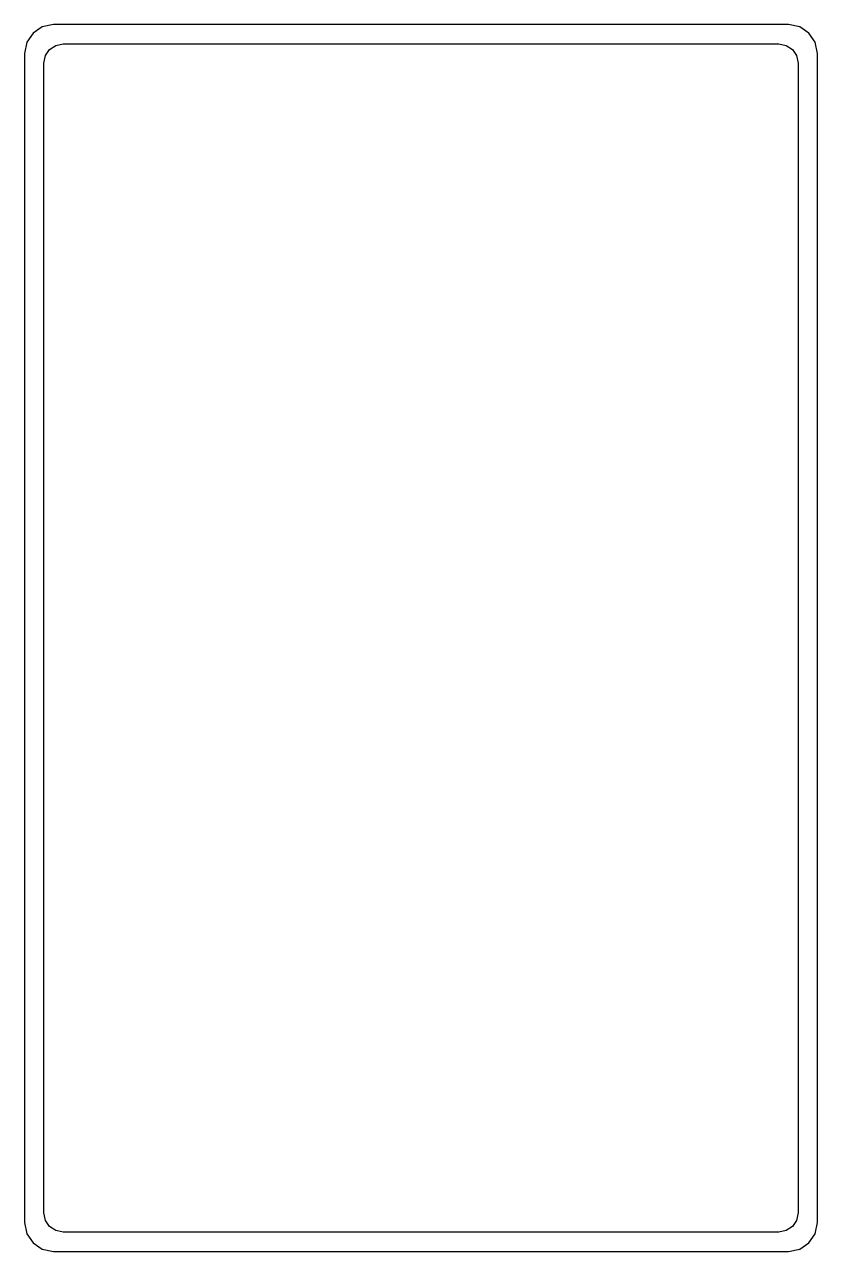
# Model space of a CAD drawing. Extents: x 14 to 96, y 156 to 283.
import ezdxf

# ---------------------------------------------------------------- set-up
doc = ezdxf.new("R2010")
doc.units = 0

msp = doc.modelspace()

# ---------------------------------------------------------------- linework, layer by layer
at = {"layer": 'Layer 1'}
for p, q in [((14.876938, 282.12325), (14.235092, 281.169906)), ((15.830389, 282.764969), (14.876938, 282.12325)), ((17.0003, 283), (15.830389, 282.764969)), ((93.00039, 282.99982), (17.0003, 283)), ((94.170245, 282.764815), (93.00039, 282.99982)), ((95.123526, 282.123156), (94.170245, 282.764815)), ((95.765191, 281.169874), (95.123526, 282.123156)), ((14.235092, 281.169906), (14, 280)), ((16.584835, 280.41544), (17.220353, 280.843211)), ((17.220353, 280.843211), (18.00027, 280.99988)), ((18.00024, 281.00012), (92.0004, 281)), ((18.00027, 280.99988), (18.00024, 281.00012)), ((92.0004, 281), (92.780319, 280.843331)), ((92.780319, 280.843331), (93.41584, 280.41556)), ((96.0002, 280), (95.765191, 281.169874)), ((14, 280), (14, 159)), ((16.0004, 279), (16.157067, 279.779919)), ((16.157067, 279.779919), (16.584835, 280.41544)), ((93.41584, 280.41556), (93.843611, 279.780039)), ((93.843611, 279.780039), (94.00028, 279.00012)), ((96.00011, 159.00033), (96.0002, 280)), ((16.00043, 159.99988), (16.0004, 279)), ((94.00028, 279.00012), (94.0003, 160)), ((14, 159), (14.235091, 157.830068)), ((16.157097, 159.219965), (16.00043, 159.99988)), ((16.584865, 158.584444), (16.157097, 159.219965)), ((93.843631, 159.220085), (93.41586, 158.584564)), ((94.0003, 160), (93.843631, 159.220085)), ((95.765101, 157.830398), (96.00011, 159.00033)), ((14.235091, 157.830068), (14.876938, 156.876608)), ((17.220383, 158.15667), (16.584865, 158.584444)), ((18.0003, 158), (17.220383, 158.15667)), ((92.00042, 158.00012), (18.0003, 158)), ((92.780339, 158.15679), (92.00042, 158.00012)), ((93.41586, 158.584564), (92.780339, 158.15679)), ((95.123436, 156.876937), (95.765101, 157.830398)), ((14.876938, 156.876608), (15.830397, 156.234761)), ((15.830397, 156.234761), (17.00033, 155.99967)), ((93.0003, 156), (94.170155, 156.235091)), ((94.170155, 156.235091), (95.123436, 156.876937)), ((17.00033, 155.99967), (93.0003, 156))]:
    msp.add_line(p, q, dxfattribs=at)

doc.saveas('drawing.dxf')
